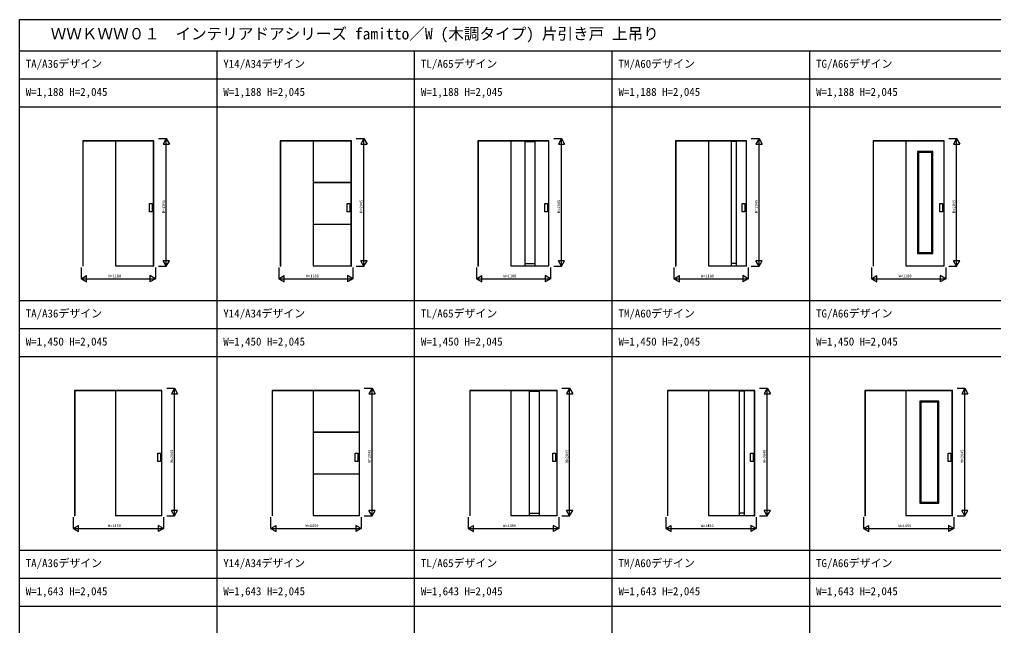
# Model space of a CAD drawing. Units: millimetres, scale not verified. Extents: x -14341 to 14340, y -10000 to 10000.
# Drawn here: x -14341 to 1269, y 291 to 10000 of the extents above; entities that cross this region are included whole.
import ezdxf
from ezdxf.enums import TextEntityAlignment as Align

# ---------------------------------------------------------------- set-up
doc = ezdxf.new("R2010")
doc.units = ezdxf.units.MM
doc.header["$LTSCALE"] = 50
for name, color, linetype in [('0-0_0', 7, 'Continuous'), ('0-1_YKK_A1', 4, 'Continuous'), ('0-4_YKK_F1', 7, 'Continuous'), ('0-5_YKK_N1', 2, 'Continuous')]:
    doc.layers.add(name, color=color, linetype=linetype)
doc.styles.add('ＭＳ ゴシック', font='')
doc.styles.get('ＭＳ ゴシック').set_extended_font_data('MS Gothic')

msp = doc.modelspace()

# ---------------------------------------------------------------- linework, layer by layer
at = {"layer": '0-1_YKK_A1'}
for p, q in [((-13326.85, 8054.25), (-13326.85, 6045.75)), ((-13324.35, 8054.25), (-13324.35, 6045.75)), ((-12190.35, 8051.75), (-13324.35, 8051.75)), ((-12190.35, 6045.75), (-12190.35, 8054.25)), ((-10160.35, 8054.25), (-10160.35, 6045.75)), ((-10157.85, 8054.25), (-10157.85, 6045.75)), ((-9023.85, 8051.75), (-10157.85, 8051.75)), ((-9023.85, 6045.75), (-9023.85, 8054.25)), ((-6993.85, 8054.25), (-6993.85, 6045.75)), ((-6991.35, 8054.25), (-6991.35, 6045.75)), ((-5857.35, 8051.75), (-6991.35, 8051.75)), ((-6239.6, 8051.75), (-6239.6, 6054.75)), ((-6239.6, 8046.75), (-6079.6, 8046.75)), ((-6079.6, 8051.75), (-6079.6, 6054.75)), ((-5857.35, 6045.75), (-5857.35, 8054.25)), ((-3827.35, 8054.25), (-3827.35, 6045.75)), ((-3824.85, 8054.25), (-3824.85, 6045.75)), ((-2690.85, 8051.75), (-3824.85, 8051.75)), ((-2935.85, 8051.75), (-2935.85, 6054.75)), ((-2855.85, 8046.75), (-2935.85, 8046.75)), ((-2855.85, 8051.75), (-2855.85, 6054.75)), ((-2690.85, 6045.75), (-2690.85, 8054.25)), ((-660.85, 8054.25), (-660.85, 6045.75)), ((-658.35, 8054.25), (-658.35, 6045.75)), ((475.65, 8051.75), (-658.35, 8051.75)), ((475.65, 6045.75), (475.65, 8054.25)), ((-9633.35, 7392.45), (-9023.85, 7392.45)), ((-9633.35, 7389.45), (-9023.85, 7389.45)), ((-9633.35, 6722.05), (-9023.85, 6722.05)), ((-9633.35, 6719.05), (-9023.85, 6719.05)), ((-6239.6, 6090.75), (-6079.6, 6090.75)), ((-2855.85, 6090.75), (-2935.85, 6090.75)), ((-13326.85, 6045.75), (-13324.35, 6045.75)), ((-10160.35, 6045.75), (-10157.85, 6045.75)), ((-6993.85, 6045.75), (-6991.35, 6045.75)), ((-3827.35, 6045.75), (-3824.85, 6045.75)), ((-660.85, 6045.75), (-658.35, 6045.75)), ((-13457.85, 4054.25), (-13457.85, 2045.75)), ((-13455.35, 4054.25), (-13455.35, 2045.75)), ((-12059.35, 4051.75), (-13455.35, 4051.75)), ((-12059.35, 2045.75), (-12059.35, 4054.25)), ((-10291.35, 4054.25), (-10291.35, 2045.75)), ((-10288.85, 4054.25), (-10288.85, 2045.75)), ((-8892.85, 4051.75), (-10288.85, 4051.75)), ((-8892.85, 2045.75), (-8892.85, 4054.25)), ((-7124.85, 4054.25), (-7124.85, 2045.75)), ((-7122.35, 4054.25), (-7122.35, 2045.75)), ((-5726.35, 4051.75), (-7122.35, 4051.75)), ((-6174.1, 4051.75), (-6174.1, 2054.75)), ((-6174.1, 4046.75), (-6014.1, 4046.75)), ((-6014.1, 4051.75), (-6014.1, 2054.75)), ((-5726.35, 2045.75), (-5726.35, 4054.25)), ((-3958.35, 4054.25), (-3958.35, 2045.75)), ((-3955.85, 4054.25), (-3955.85, 2045.75)), ((-2559.85, 4051.75), (-3955.85, 4051.75)), ((-2804.85, 4051.75), (-2804.85, 2054.75)), ((-2724.85, 4046.75), (-2804.85, 4046.75)), ((-2724.85, 4051.75), (-2724.85, 2054.75)), ((-2559.85, 2045.75), (-2559.85, 4054.25)), ((-791.85, 4054.25), (-791.85, 2045.75)), ((-789.35, 4054.25), (-789.35, 2045.75)), ((606.65, 4051.75), (-789.35, 4051.75)), ((606.65, 2045.75), (606.65, 4054.25)), ((-9633.35, 3392.45), (-8892.85, 3392.45)), ((-9633.35, 3389.45), (-8892.85, 3389.45)), ((-9633.35, 2722.05), (-8892.85, 2722.05)), ((-9633.35, 2719.05), (-8892.85, 2719.05)), ((-13457.85, 2045.75), (-13455.35, 2045.75)), ((-10291.35, 2045.75), (-10288.85, 2045.75)), ((-7124.85, 2045.75), (-7122.35, 2045.75)), ((-6174.1, 2090.75), (-6014.1, 2090.75)), ((-3958.35, 2045.75), (-3955.85, 2045.75)), ((-2724.85, 2090.75), (-2804.85, 2090.75)), ((-791.85, 2045.75), (-789.35, 2045.75))]:
    msp.add_line(p, q, dxfattribs=at)
for points in [[(-12190.35, 6045.75), (-12187.85, 6045.75), (-12187.85, 8054.25), (-13326.85, 8054.25)], [(-12799.85, 8051.75), (-12799.85, 6054.75), (-12190.35, 6054.75)], [(-9023.85, 6045.75), (-9021.35, 6045.75), (-9021.35, 8054.25), (-10160.35, 8054.25)], [(-9633.35, 8051.75), (-9633.35, 6054.75), (-9023.85, 6054.75)], [(-5857.35, 6045.75), (-5854.85, 6045.75), (-5854.85, 8054.25), (-6993.85, 8054.25)], [(-6466.85, 8051.75), (-6466.85, 6054.75), (-5857.35, 6054.75)], [(-2690.85, 6045.75), (-2688.35, 6045.75), (-2688.35, 8054.25), (-3827.35, 8054.25)], [(-3300.35, 8051.75), (-3300.35, 6054.75), (-2690.85, 6054.75)], [(475.65, 6045.75), (478.15, 6045.75), (478.15, 8054.25), (-660.85, 8054.25)], [(-133.85, 8051.75), (-133.85, 6054.75), (475.65, 6054.75)], [(-12059.35, 2045.75), (-12056.85, 2045.75), (-12056.85, 4054.25), (-13457.85, 4054.25)], [(-12799.85, 4051.75), (-12799.85, 2054.75), (-12059.35, 2054.75)], [(-8892.85, 2045.75), (-8890.35, 2045.75), (-8890.35, 4054.25), (-10291.35, 4054.25)], [(-9633.35, 4051.75), (-9633.35, 2054.75), (-8892.85, 2054.75)], [(-5726.35, 2045.75), (-5723.85, 2045.75), (-5723.85, 4054.25), (-7124.85, 4054.25)], [(-6466.85, 4051.75), (-6466.85, 2054.75), (-5726.35, 2054.75)], [(-2559.85, 2045.75), (-2557.35, 2045.75), (-2557.35, 4054.25), (-3958.35, 4054.25)], [(-3300.35, 4051.75), (-3300.35, 2054.75), (-2559.85, 2054.75)], [(606.65, 2045.75), (609.15, 2045.75), (609.15, 4054.25), (-791.85, 4054.25)], [(-133.85, 4051.75), (-133.85, 2054.75), (606.65, 2054.75)]]:
    msp.add_lwpolyline(points, dxfattribs=at)
for points in [[(49.9, 7886.25), (49.9, 6250.25), (296.9, 6250.25), (296.9, 7886.25)], [(65.9, 7870.25), (65.9, 6266.25), (280.9, 6266.25), (280.9, 7870.25)], [(-12256.35, 7049.75), (-12214.35, 7049.75), (-12214.35, 6919.75), (-12256.35, 6919.75)], [(-9089.85, 7049.75), (-9047.85, 7049.75), (-9047.85, 6919.75), (-9089.85, 6919.75)], [(-5923.35, 7049.75), (-5881.35, 7049.75), (-5881.35, 6919.75), (-5923.35, 6919.75)], [(-2756.85, 7049.75), (-2714.85, 7049.75), (-2714.85, 6919.75), (-2756.85, 6919.75)], [(409.65, 7049.75), (451.65, 7049.75), (451.65, 6919.75), (409.65, 6919.75)], [(87.9, 3886.25), (87.9, 2250.25), (389.9, 2250.25), (389.9, 3886.25)], [(103.9, 3870.25), (103.9, 2266.25), (373.9, 2266.25), (373.9, 3870.25)], [(-12125.35, 3049.75), (-12083.35, 3049.75), (-12083.35, 2919.75), (-12125.35, 2919.75)], [(-8958.85, 3049.75), (-8916.85, 3049.75), (-8916.85, 2919.75), (-8958.85, 2919.75)], [(-5792.35, 3049.75), (-5750.35, 3049.75), (-5750.35, 2919.75), (-5792.35, 2919.75)], [(-2625.85, 3049.75), (-2583.85, 3049.75), (-2583.85, 2919.75), (-2625.85, 2919.75)], [(540.65, 3049.75), (582.65, 3049.75), (582.65, 2919.75), (540.65, 2919.75)]]:
    msp.add_lwpolyline(points, close=True, dxfattribs=at)
at = {"layer": '0-4_YKK_F1'}
for p, q in [((-14340.6, 10000), (14340.42, 10000)), ((-14340.6, -10000), (-14340.6, 10000)), ((-14340.6, 9500), (14159.4, 9500)), ((-11174.1, -6500), (-11174.1, 9500)), ((-8007.6, -6500), (-8007.6, 9500)), ((-4841.1, -6500), (-4841.1, 9500)), ((-1674.6, -6500), (-1674.6, 9500)), ((-14340.6, 9050), (14159.4, 9050)), ((-14340.6, 8600), (14159.4, 8600)), ((-14340.6, 5500), (14159.4, 5500)), ((-14340.6, 5050), (14159.4, 5050)), ((-14340.6, 4600), (14159.4, 4600)), ((-14340.6, 1500), (14159.4, 1500)), ((-14340.6, 1050), (14159.4, 1050)), ((-14340.6, 600), (14159.4, 600))]:
    msp.add_line(p, q, dxfattribs=at)
at = {"layer": '0-5_YKK_N1'}
for p, q in [((-12112.23, 8090.75), (-11986.6, 8090.75)), ((-11987.85, 8090.75), (-12037.85, 8004.15)), ((-12037.85, 8004.15), (-11937.85, 8004.15)), ((-11987.85, 6045.75), (-11987.85, 8090.75)), ((-11987.85, 8090.75), (-11937.85, 8004.15)), ((-8945.73, 8090.75), (-8820.1, 8090.75)), ((-8821.35, 8090.75), (-8871.35, 8004.15)), ((-8871.35, 8004.15), (-8771.35, 8004.15)), ((-8821.35, 6045.75), (-8821.35, 8090.75)), ((-8821.35, 8090.75), (-8771.35, 8004.15)), ((-5779.23, 8090.75), (-5653.6, 8090.75)), ((-5654.85, 8090.75), (-5704.85, 8004.15)), ((-5704.85, 8004.15), (-5604.85, 8004.15)), ((-5654.85, 6045.75), (-5654.85, 8090.75)), ((-5654.85, 8090.75), (-5604.85, 8004.15)), ((-2612.73, 8090.75), (-2487.1, 8090.75)), ((-2488.35, 8090.75), (-2538.35, 8004.15)), ((-2538.35, 8004.15), (-2438.35, 8004.15)), ((-2488.35, 6045.75), (-2488.35, 8090.75)), ((-2488.35, 8090.75), (-2438.35, 8004.15)), ((553.77, 8090.75), (679.4, 8090.75)), ((678.15, 8090.75), (628.15, 8004.15)), ((628.15, 8004.15), (728.15, 8004.15)), ((678.15, 6045.75), (678.15, 8090.75)), ((678.15, 8090.75), (728.15, 8004.15)), ((-11987.85, 6045.75), (-12037.85, 6132.35)), ((-11937.85, 6132.35), (-12037.85, 6132.35)), ((-11987.85, 6045.75), (-11937.85, 6132.35)), ((-8821.35, 6045.75), (-8871.35, 6132.35)), ((-8771.35, 6132.35), (-8871.35, 6132.35)), ((-8821.35, 6045.75), (-8771.35, 6132.35)), ((-5654.85, 6045.75), (-5704.85, 6132.35)), ((-5604.85, 6132.35), (-5704.85, 6132.35)), ((-5654.85, 6045.75), (-5604.85, 6132.35)), ((-2488.35, 6045.75), (-2538.35, 6132.35)), ((-2438.35, 6132.35), (-2538.35, 6132.35)), ((-2488.35, 6045.75), (-2438.35, 6132.35)), ((678.15, 6045.75), (628.15, 6132.35)), ((728.15, 6132.35), (628.15, 6132.35)), ((678.15, 6045.75), (728.15, 6132.35)), ((-13351.35, 6025.13), (-13351.35, 5844.5)), ((-12163.35, 6025.13), (-12163.35, 5844.5)), ((-12112.23, 6045.75), (-11986.6, 6045.75)), ((-10184.85, 6025.13), (-10184.85, 5844.5)), ((-8996.85, 6025.13), (-8996.85, 5844.5)), ((-8945.73, 6045.75), (-8820.1, 6045.75)), ((-7018.35, 6025.13), (-7018.35, 5844.5)), ((-5830.35, 6025.13), (-5830.35, 5844.5)), ((-5779.23, 6045.75), (-5653.6, 6045.75)), ((-3851.85, 6025.13), (-3851.85, 5844.5)), ((-2663.85, 6025.13), (-2663.85, 5844.5)), ((-2612.73, 6045.75), (-2487.1, 6045.75)), ((-685.35, 6025.13), (-685.35, 5844.5)), ((502.65, 6025.13), (502.65, 5844.5)), ((553.77, 6045.75), (679.4, 6045.75)), ((-13351.35, 5845.75), (-13264.75, 5895.75)), ((-13351.35, 5845.75), (-12163.35, 5845.75)), ((-13351.35, 5845.75), (-13264.75, 5795.75)), ((-13264.75, 5795.75), (-13264.75, 5895.75)), ((-12163.35, 5845.75), (-12249.95, 5895.75)), ((-12249.95, 5895.75), (-12249.95, 5795.75)), ((-12163.35, 5845.75), (-12249.95, 5795.75)), ((-10184.85, 5845.75), (-10098.25, 5895.75)), ((-10184.85, 5845.75), (-8996.85, 5845.75)), ((-10184.85, 5845.75), (-10098.25, 5795.75)), ((-10098.25, 5795.75), (-10098.25, 5895.75)), ((-8996.85, 5845.75), (-9083.45, 5895.75)), ((-9083.45, 5895.75), (-9083.45, 5795.75)), ((-8996.85, 5845.75), (-9083.45, 5795.75)), ((-7018.35, 5845.75), (-6931.75, 5895.75)), ((-7018.35, 5845.75), (-5830.35, 5845.75)), ((-7018.35, 5845.75), (-6931.75, 5795.75)), ((-6931.75, 5795.75), (-6931.75, 5895.75)), ((-5830.35, 5845.75), (-5916.95, 5895.75)), ((-5916.95, 5895.75), (-5916.95, 5795.75)), ((-5830.35, 5845.75), (-5916.95, 5795.75)), ((-3851.85, 5845.75), (-3765.25, 5895.75)), ((-3851.85, 5845.75), (-2663.85, 5845.75)), ((-3851.85, 5845.75), (-3765.25, 5795.75)), ((-3765.25, 5795.75), (-3765.25, 5895.75)), ((-2663.85, 5845.75), (-2750.45, 5895.75)), ((-2750.45, 5895.75), (-2750.45, 5795.75)), ((-2663.85, 5845.75), (-2750.45, 5795.75)), ((-685.35, 5845.75), (-598.75, 5895.75)), ((-685.35, 5845.75), (502.65, 5845.75)), ((-685.35, 5845.75), (-598.75, 5795.75)), ((-598.75, 5795.75), (-598.75, 5895.75)), ((502.65, 5845.75), (416.05, 5895.75)), ((416.05, 5895.75), (416.05, 5795.75)), ((502.65, 5845.75), (416.05, 5795.75)), ((-11981.23, 4090.75), (-11855.6, 4090.75)), ((-11856.85, 4090.75), (-11906.85, 4004.15)), ((-11856.85, 2045.75), (-11856.85, 4090.75)), ((-11856.85, 4090.75), (-11806.85, 4004.15)), ((-8814.73, 4090.75), (-8689.1, 4090.75)), ((-8690.35, 4090.75), (-8740.35, 4004.15)), ((-8690.35, 2045.75), (-8690.35, 4090.75)), ((-8690.35, 4090.75), (-8640.35, 4004.15)), ((-5648.23, 4090.75), (-5522.6, 4090.75)), ((-5523.85, 4090.75), (-5573.85, 4004.15)), ((-5523.85, 2045.75), (-5523.85, 4090.75)), ((-5523.85, 4090.75), (-5473.85, 4004.15)), ((-2481.73, 4090.75), (-2356.1, 4090.75)), ((-2357.35, 4090.75), (-2407.35, 4004.15)), ((-2357.35, 2045.75), (-2357.35, 4090.75)), ((-2357.35, 4090.75), (-2307.35, 4004.15)), ((684.77, 4090.75), (810.4, 4090.75)), ((809.15, 4090.75), (759.15, 4004.15)), ((809.15, 2045.75), (809.15, 4090.75)), ((809.15, 4090.75), (859.15, 4004.15)), ((-11906.85, 4004.15), (-11806.85, 4004.15)), ((-8740.35, 4004.15), (-8640.35, 4004.15)), ((-5573.85, 4004.15), (-5473.85, 4004.15)), ((-2407.35, 4004.15), (-2307.35, 4004.15)), ((759.15, 4004.15), (859.15, 4004.15)), ((-11981.23, 2045.75), (-11855.6, 2045.75)), ((-11856.85, 2045.75), (-11906.85, 2132.35)), ((-11806.85, 2132.35), (-11906.85, 2132.35)), ((-11856.85, 2045.75), (-11806.85, 2132.35)), ((-8814.73, 2045.75), (-8689.1, 2045.75)), ((-8690.35, 2045.75), (-8740.35, 2132.35)), ((-8640.35, 2132.35), (-8740.35, 2132.35)), ((-8690.35, 2045.75), (-8640.35, 2132.35)), ((-5648.23, 2045.75), (-5522.6, 2045.75)), ((-5523.85, 2045.75), (-5573.85, 2132.35)), ((-5473.85, 2132.35), (-5573.85, 2132.35)), ((-5523.85, 2045.75), (-5473.85, 2132.35)), ((-2481.73, 2045.75), (-2356.1, 2045.75)), ((-2357.35, 2045.75), (-2407.35, 2132.35)), ((-2307.35, 2132.35), (-2407.35, 2132.35)), ((-2357.35, 2045.75), (-2307.35, 2132.35)), ((684.77, 2045.75), (810.4, 2045.75)), ((809.15, 2045.75), (759.15, 2132.35)), ((859.15, 2132.35), (759.15, 2132.35)), ((809.15, 2045.75), (859.15, 2132.35)), ((-13482.35, 2025.13), (-13482.35, 1844.5)), ((-13482.35, 1845.75), (-13395.75, 1895.75)), ((-13395.75, 1795.75), (-13395.75, 1895.75)), ((-12032.35, 1845.75), (-12118.95, 1895.75)), ((-12118.95, 1895.75), (-12118.95, 1795.75)), ((-12032.35, 2025.13), (-12032.35, 1844.5)), ((-10315.85, 2025.13), (-10315.85, 1844.5)), ((-10315.85, 1845.75), (-10229.25, 1895.75)), ((-10229.25, 1795.75), (-10229.25, 1895.75)), ((-8865.85, 1845.75), (-8952.45, 1895.75)), ((-8952.45, 1895.75), (-8952.45, 1795.75)), ((-8865.85, 2025.13), (-8865.85, 1844.5)), ((-7149.35, 2025.13), (-7149.35, 1844.5)), ((-7149.35, 1845.75), (-7062.75, 1895.75)), ((-7062.75, 1795.75), (-7062.75, 1895.75)), ((-5699.35, 1845.75), (-5785.95, 1895.75)), ((-5785.95, 1895.75), (-5785.95, 1795.75)), ((-5699.35, 2025.13), (-5699.35, 1844.5)), ((-3982.85, 2025.13), (-3982.85, 1844.5)), ((-3982.85, 1845.75), (-3896.25, 1895.75)), ((-3896.25, 1795.75), (-3896.25, 1895.75)), ((-2532.85, 1845.75), (-2619.45, 1895.75)), ((-2619.45, 1895.75), (-2619.45, 1795.75)), ((-2532.85, 2025.13), (-2532.85, 1844.5)), ((-816.35, 2025.13), (-816.35, 1844.5)), ((-816.35, 1845.75), (-729.75, 1895.75)), ((-729.75, 1795.75), (-729.75, 1895.75)), ((633.65, 1845.75), (547.05, 1895.75)), ((547.05, 1895.75), (547.05, 1795.75)), ((633.65, 2025.13), (633.65, 1844.5)), ((-13482.35, 1845.75), (-12032.35, 1845.75)), ((-13482.35, 1845.75), (-13395.75, 1795.75)), ((-12032.35, 1845.75), (-12118.95, 1795.75)), ((-10315.85, 1845.75), (-8865.85, 1845.75)), ((-10315.85, 1845.75), (-10229.25, 1795.75)), ((-8865.85, 1845.75), (-8952.45, 1795.75)), ((-7149.35, 1845.75), (-5699.35, 1845.75)), ((-7149.35, 1845.75), (-7062.75, 1795.75)), ((-5699.35, 1845.75), (-5785.95, 1795.75)), ((-3982.85, 1845.75), (-2532.85, 1845.75)), ((-3982.85, 1845.75), (-3896.25, 1795.75)), ((-2532.85, 1845.75), (-2619.45, 1795.75)), ((-816.35, 1845.75), (633.65, 1845.75)), ((-816.35, 1845.75), (-729.75, 1795.75)), ((633.65, 1845.75), (547.05, 1795.75))]:
    msp.add_line(p, q, dxfattribs=at)

# ---------------------------------------------------------------- texts
at = {"layer": '0-0_0', "style": 'ＭＳ ゴシック'}
for s, height, p in [('ＷＷＫＷＷ０１  インテリアドアシリーズ famitto／W (木調タイプ) 片引き戸 上吊り', 183.3, (-13840.6, 9625)), ('TA/A36デザイン', 128.3, (-14240.6, 9187.5)), ('Y14/A34デザイン', 128.3, (-11074.1, 9187.5)), ('TL/A65デザイン', 128.3, (-7907.6, 9187.5)), ('TM/A60デザイン', 128.3, (-4741.1, 9187.5)), ('TG/A66デザイン', 128.3, (-1574.6, 9187.5)), ('W=1,188 H=2,045', 128.3, (-14240.6, 8737.5)), ('W=1,188 H=2,045', 128.3, (-11074.1, 8737.5)), ('W=1,188 H=2,045', 128.3, (-7907.6, 8737.5)), ('W=1,188 H=2,045', 128.3, (-4741.1, 8737.5)), ('W=1,188 H=2,045', 128.3, (-1574.6, 8737.5)), ('TA/A36デザイン', 128.3, (-14240.6, 5187.5)), ('Y14/A34デザイン', 128.3, (-11074.1, 5187.5)), ('TL/A65デザイン', 128.3, (-7907.6, 5187.5)), ('TM/A60デザイン', 128.3, (-4741.1, 5187.5)), ('TG/A66デザイン', 128.3, (-1574.6, 5187.5)), ('W=1,450 H=2,045', 128.3, (-14240.6, 4737.5)), ('W=1,450 H=2,045', 128.3, (-11074.1, 4737.5)), ('W=1,450 H=2,045', 128.3, (-7907.6, 4737.5)), ('W=1,450 H=2,045', 128.3, (-4741.1, 4737.5)), ('W=1,450 H=2,045', 128.3, (-1574.6, 4737.5)), ('TA/A36デザイン', 128.3, (-14240.6, 1187.5)), ('Y14/A34デザイン', 128.3, (-11074.1, 1187.5)), ('TL/A65デザイン', 128.3, (-7907.6, 1187.5)), ('TM/A60デザイン', 128.3, (-4741.1, 1187.5)), ('TG/A66デザイン', 128.3, (-1574.6, 1187.5)), ('W=1,643 H=2,045', 128.3, (-14240.6, 737.5)), ('W=1,643 H=2,045', 128.3, (-11074.1, 737.5)), ('W=1,643 H=2,045', 128.3, (-7907.6, 737.5)), ('W=1,643 H=2,045', 128.3, (-4741.1, 737.5)), ('W=1,643 H=2,045', 128.3, (-1574.6, 737.5))]:
    msp.add_text(s, height=height, dxfattribs=at).set_placement(p, align=Align.BOTTOM_LEFT)
at = {"layer": '0-5_YKK_N1', "style": 'ＭＳ ゴシック'}
for p in [(-11997.85, 6903.25), (-8831.35, 6903.25), (-5664.85, 6903.25), (-2498.35, 6903.25), (668.15, 6903.25), (-11866.85, 2903.25), (-8700.35, 2903.25), (-5533.85, 2903.25), (-2367.35, 2903.25), (799.15, 2903.25)]:
    msp.add_text('H=2045', height=43.99, rotation=90, dxfattribs=at).set_placement(p, align=Align.BOTTOM_LEFT)
for s, p in [('W=1188', (-12917.35, 5855.75)), ('W=1188', (-9750.85, 5855.75)), ('W=1188', (-6584.35, 5855.75)), ('W=1188', (-3417.85, 5855.75)), ('W=1188', (-251.35, 5855.75)), ('W=1450', (-12922.35, 1855.75)), ('W=1450', (-9755.85, 1855.75)), ('W=1450', (-6589.35, 1855.75)), ('W=1450', (-3422.85, 1855.75)), ('W=1450', (-256.35, 1855.75))]:
    msp.add_text(s, height=43.99, dxfattribs=at).set_placement(p, align=Align.BOTTOM_LEFT)

doc.saveas('drawing.dxf')
